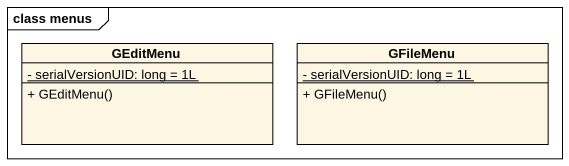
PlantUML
@startuml
mainframe class menus
hide circle
hide empty members
skinparam classAttributeIconSize 0
class GEditMenu {
  {static} - serialVersionUID: long = 1L
  + GEditMenu()
}
class GFileMenu {
  {static} - serialVersionUID: long = 1L
  + GFileMenu()
}
@enduml
